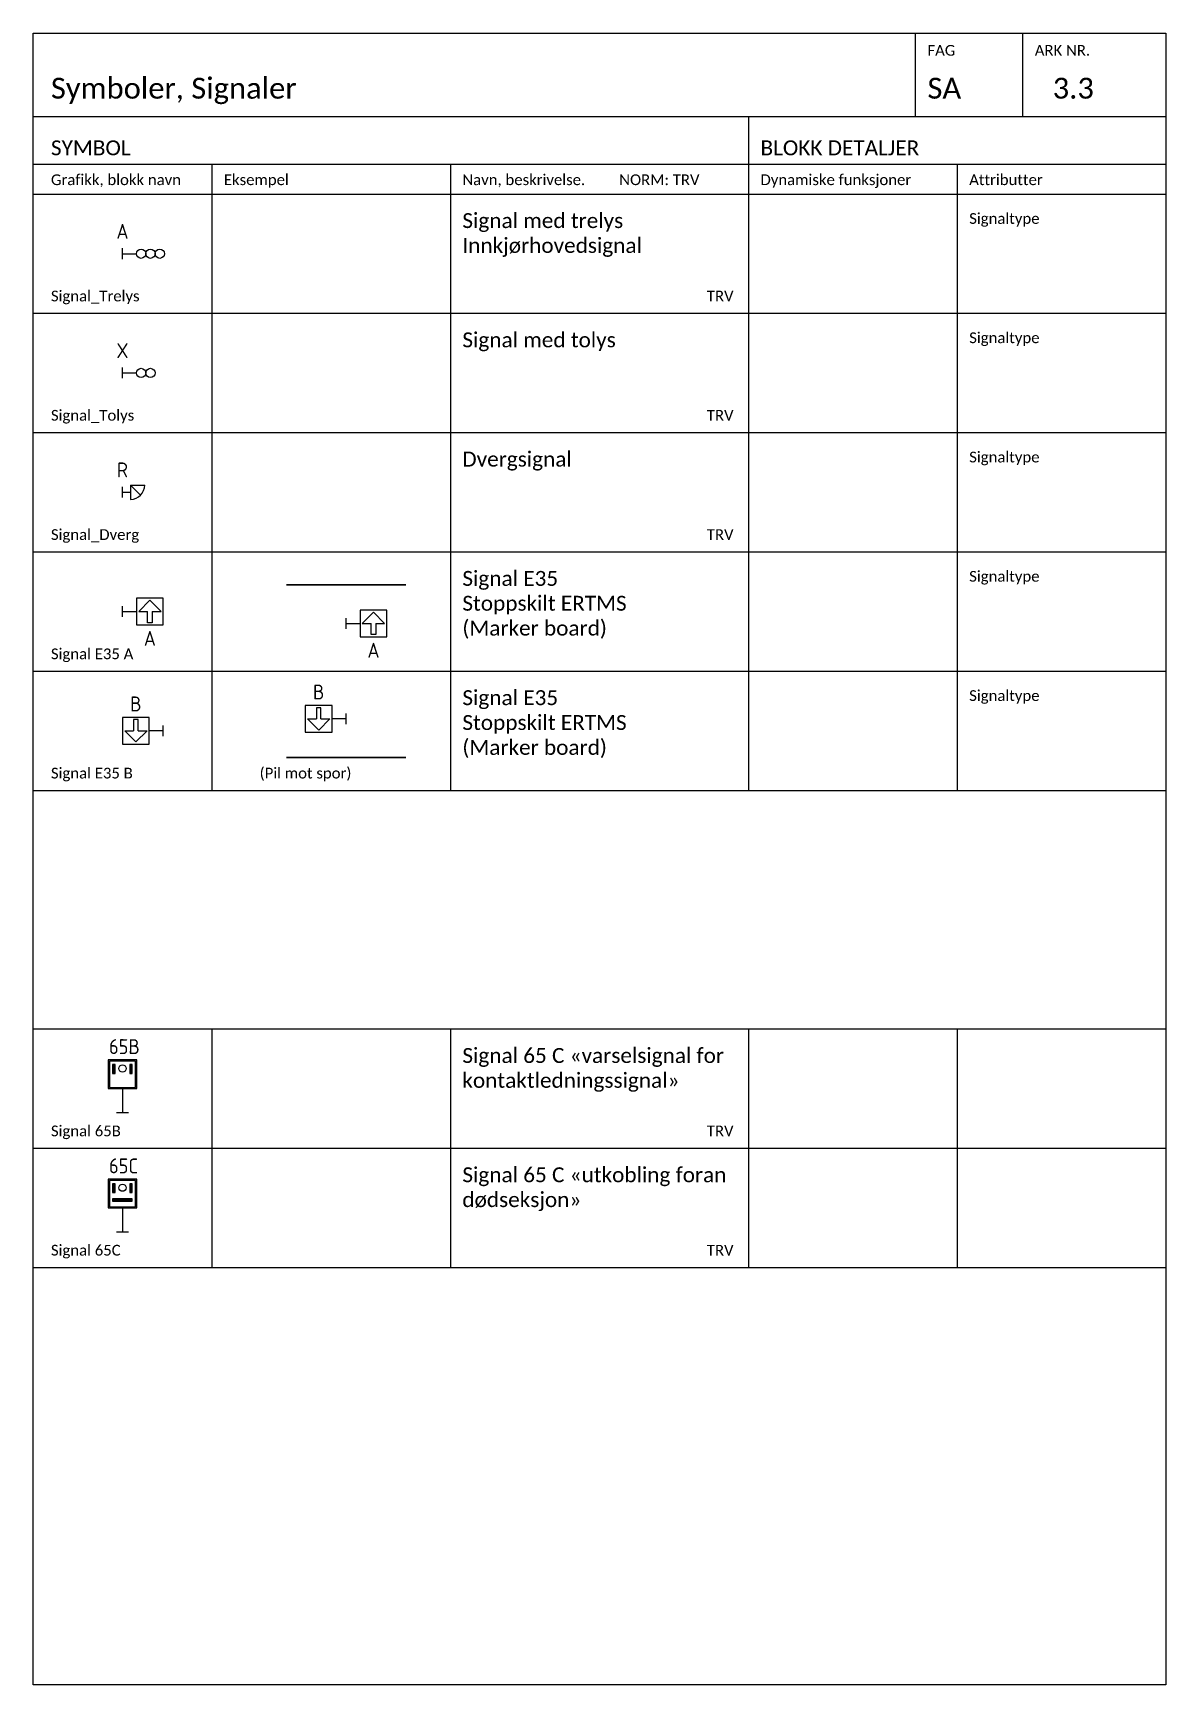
# Paper-space layout '3.3 Symboler' of a CAD drawing. Header units: millimetres. Extents: x 0 to 190, y 0 to 277.
# The model-space entities are those that its viewports show. They can reach past a viewport. Long polylines and large blocks are cut down to what shows.
import ezdxf
from ezdxf.enums import TextEntityAlignment as Align

# ---------------------------------------------------------------- set-up
doc = ezdxf.new("R2010")
doc.units = ezdxf.units.MM
for name, color, linetype in [('JBTEH_ATT_Tekst', 2, 'Continuous'), ('JBTEH_Komponenter', 4, 'Continuous'), ('RAMME', 5, 'Continuous'), ('RAMME SYMBOLER', 4, 'Continuous'), ('RAMME TEKST', 7, 'Continuous')]:
    doc.layers.add(name, color=color, linetype=linetype)
doc.layers.add('JBTEH_KTL_Sort', color=7, linetype='Continuous', lineweight=35)
doc.styles.add('Calibri', font='calibri.ttf')
doc.styles.add('ISO25', font='isocp.shx', dxfattribs={"width": 0.9, "height": 2.5})

# ---------------------------------------------------------------- blocks, each defined once
blk = doc.blocks.new('Signal_Trelys')
for p, q in [((0, -0.9), (0, 0.9)), ((0, 0), (2.34375, 0))]:
    blk.add_line(p, q)
for centre in [(3.125, 0), (4.6875, 0), (6.25, 0)]:
    blk.add_circle(centre, 0.78125)
at = {"layer": 'JBTEH_ATT_Tekst', "style": 'ISO25'}
blk.add_attdef('Signaltype', text='', height=2.5, dxfattribs=at).set_placement((0, 2.5), align=Align.CENTER)
blk = doc.blocks.new('Signal_Tolys')
for p, q in [((0, -0.9), (0, 0.9)), ((0, 0), (2.34375, 0))]:
    blk.add_line(p, q)
for centre in [(3.125, 0), (4.6875, 0)]:
    blk.add_circle(centre, 0.78125)
at = {"layer": 'JBTEH_ATT_Tekst', "style": 'ISO25'}
blk.add_attdef('Signaltype', text='', height=2.5, dxfattribs=at).set_placement((0, 2.5), align=Align.CENTER)
blk = doc.blocks.new('Signal_Dverg')
for p, q in [((0, -0.9), (0, 0.9)), ((0, 0), (1.34, 0)), ((1.34, 1.2), (1.34, -1.2)), ((1.34, 1.2), (3.74, 1.2)), ((1.34, 1.2), (3.04, -0.5))]:
    blk.add_line(p, q)
blk.add_arc((1.34, 1.2), 2.4, 270, 0)
at = {"layer": 'JBTEH_ATT_Tekst', "style": 'ISO25'}
blk.add_attdef('Signaltype', text='', height=2.5, dxfattribs=at).set_placement((0, 2.5), align=Align.CENTER)
blk = doc.blocks.new('Signal 65B')
h = blk.add_hatch(color=256)
h.paths.add_polyline_path([(2.2, 8.6), (-2.2, 8.6), (-2.2, 4.2), (2.2, 4.2)], flags=16)
h.paths.add_polyline_path([(2.4, 8.8), (-2.4, 8.8), (-2.4, 4), (2.4, 4)])
h = blk.add_hatch(color=256)
h.paths.add_polyline_path([(-1.65, 6.55), (-1.25, 6.55), (-1.25, 8.05), (-1.65, 8.05)])
h.paths.add_polyline_path([(1.25, 6.55), (1.65, 6.55), (1.65, 8.05), (1.25, 8.05)])
for p, q in [((0, 4), (0, 0)), ((-1, 0), (1, 0))]:
    blk.add_line(p, q)
for points in [[(2.4, 8.8), (-2.4, 8.8), (-2.4, 4), (2.4, 4)], [(2.2, 8.6), (-2.2, 8.6), (-2.2, 4.2), (2.2, 4.2)], [(-1.65, 6.55), (-1.25, 6.55), (-1.25, 8.05), (-1.65, 8.05)], [(1.25, 6.55), (1.65, 6.55), (1.65, 8.05), (1.25, 8.05)]]:
    blk.add_lwpolyline(points, close=True)
blk.add_circle((0, 7.375), 0.6)
at = {"color": 2, "style": 'ISO25'}
blk.add_text('65B', height=2.5, rotation=359.73888, dxfattribs=at).set_placement((-2.271, 9.8))
blk = doc.blocks.new('Signal 65C')
h = blk.add_hatch(color=256)
h.paths.add_polyline_path([(2.2, 8.6), (-2.2, 8.6), (-2.2, 4.2), (2.2, 4.2)], flags=16)
h.paths.add_polyline_path([(2.4, 8.8), (-2.4, 8.8), (-2.4, 4), (2.4, 4)])
h = blk.add_hatch(color=256)
h.paths.add_polyline_path([(-1.65, 6.55), (-1.25, 6.55), (-1.25, 8.05), (-1.65, 8.05)])
h.paths.add_polyline_path([(1.25, 6.55), (1.65, 6.55), (1.65, 8.05), (1.25, 8.05)])
blk.add_hatch(color=256).paths.add_polyline_path([(-1.65, 5.1), (1.65, 5.1), (1.65, 5.5), (-1.65, 5.5)])
for p, q in [((0, 4), (0, 0)), ((-1, 0), (1, 0))]:
    blk.add_line(p, q)
for points in [[(2.4, 8.8), (-2.4, 8.8), (-2.4, 4), (2.4, 4)], [(2.2, 8.6), (-2.2, 8.6), (-2.2, 4.2), (2.2, 4.2)], [(-1.65, 6.55), (-1.25, 6.55), (-1.25, 8.05), (-1.65, 8.05)], [(1.25, 6.55), (1.65, 6.55), (1.65, 8.05), (1.25, 8.05)], [(-1.65, 5.1), (1.65, 5.1), (1.65, 5.5), (-1.65, 5.5)]]:
    blk.add_lwpolyline(points, close=True)
blk.add_circle((0, 7.375), 0.6)
at = {"color": 2, "style": 'ISO25'}
blk.add_text('65C', height=2.5, rotation=359.73888, dxfattribs=at).set_placement((-2.271, 9.8))
blk = doc.blocks.new('Signal E35 B')
for p, q in [((0, 0), (-2.34375, 0)), ((0, -0.9), (0, 0.9)), ((-6.46875, 0), (-4.96875, 0)), ((-6.46875, 0), (-4.59375, -1.875)), ((-4.59375, -1.875), (-2.71875, 0)), ((-4.21875, 0), (-2.71875, 0))]:
    blk.add_line(p, q)
blk.add_lwpolyline([(-6.84375, -2.25), (-2.34375, -2.25), (-2.34375, 2.25), (-6.84375, 2.25)], close=True)
blk.add_lwpolyline([(-4.21875, 0), (-4.21875, 1.875), (-4.96875, 1.875), (-4.96875, 0)])
at = {"layer": 'JBTEH_ATT_Tekst', "style": 'ISO25'}
blk.add_attdef('Signaltype', text='', height=2.5, dxfattribs=at).set_placement((-4.59375, 3.25), align=Align.CENTER)
blk = doc.blocks.new('Signal E35 A')
for p, q in [((0, -0.9), (0, 0.9)), ((0, 0), (2.34375, 0)), ((2.71875, 0), (4.59375, 1.875)), ((4.59375, 1.875), (6.46875, 0)), ((2.71875, 0), (4.21875, 0)), ((4.96875, 0), (6.46875, 0))]:
    blk.add_line(p, q)
blk.add_lwpolyline([(2.34375, -2.25), (6.84375, -2.25), (6.84375, 2.25), (2.34375, 2.25)], close=True)
blk.add_lwpolyline([(4.96875, 0), (4.96875, -1.875), (4.21875, -1.875), (4.21875, 0)])
at = {"layer": 'JBTEH_ATT_Tekst', "style": 'ISO25'}
blk.add_attdef('Signaltype', text='', height=2.5, dxfattribs=at).set_placement((4.59375, -5.75), align=Align.CENTER)

msp = doc.modelspace()

# ---------------------------------------------------------------- linework, layer by layer
at = {"layer": 'JBTEH_KTL_Sort'}
for points in [[(482.5, -429.5), (462.5, -429.5)], [(482.5, -458.5), (462.5, -458.5)]]:
    msp.add_lwpolyline(points, dxfattribs=at)
at = {"layer": 'RAMME'}
msp.add_line((420, -351), (610, -351), dxfattribs=at)
msp.add_lwpolyline([(610, -614), (420, -614), (420, -337), (610, -337)], close=True, dxfattribs=at)
at = {"layer": 'RAMME SYMBOLER'}
for p, q in [((568, -351), (568, -337)), ((586, -351), (586, -337)), ((540, -351), (540, -464)), ((420, -359), (610, -359)), ((450, -359), (450, -464)), ((490, -359), (490, -464)), ((575, -359), (575, -464)), ((420, -364), (610, -364)), ((420, -384), (610, -384)), ((420, -404), (610, -404)), ((420, -424), (610, -424)), ((420, -444), (610, -444)), ((420, -464), (610, -464)), ((420, -504), (610, -504)), ((450, -504), (450, -544)), ((490, -504), (490, -544)), ((540, -504), (540, -544)), ((575, -504), (575, -544)), ((420, -524), (610, -524)), ((420, -544), (610, -544)), ((420, -544), (610, -544))]:
    msp.add_line(p, q, dxfattribs=at)

# ---------------------------------------------------------------- block references
at = {"layer": 'JBTEH_Komponenter'}
for name, p, values in [('Signal_Trelys', (435, -374), {'Signaltype': 'A'}), ('Signal_Tolys', (435, -394), {'Signaltype': 'X'}), ('Signal_Dverg', (435, -414), {'Signaltype': 'R'}), ('Signal E35 A', (435, -434), {'Signaltype': 'A'}), ('Signal E35 A', (472.5, -436), {'Signaltype': 'A'}), ('Signal E35 B', (441.84, -454), {'Signaltype': 'B'}), ('Signal E35 B', (472.5, -452), {'Signaltype': 'B'})]:
    msp.add_blockref(name, p, dxfattribs=at).add_auto_attribs(values)
for name, p in [('Signal 65B', (435, -518)), ('Signal 65C', (435, -538))]:
    msp.add_blockref(name, p, dxfattribs=at)

# ---------------------------------------------------------------- texts
at = {"layer": 'RAMME TEKST', "linetype": 'ByBlock', "style": 'Calibri'}
for s, height, p in [('FAG', 1.8, (570, -340.8)), ('ARK NR.', 1.8, (588, -340.8)), ('Symboler, Signaler', 3.5, (423, -348)), ('SA', 3.5, (570, -348)), ('3.3', 3.5, (591, -348)), ('SYMBOL', 2.5, (423, -357.5)), ('BLOKK DETALJER', 2.5, (542, -357.5)), ('Grafikk, blokk navn', 1.8, (423, -362.5)), ('Eksempel', 1.8, (452, -362.5)), ('Navn, beskrivelse.         NORM: TRV', 1.8, (492, -362.5)), ('Dynamiske funksjoner', 1.8, (542, -362.5)), ('Attributter', 1.8, (577, -362.5)), ('Signaltype', 1.8, (577, -369)), ('Signal_Trelys ', 1.8, (423, -382)), ('TRV', 1.8, (533, -382)), ('Signaltype', 1.8, (577, -389)), ('Signal_Tolys ', 1.8, (423, -402)), ('TRV', 1.8, (533, -402)), ('Signaltype', 1.8, (577, -409)), ('Signal_Dverg', 1.8, (423, -422)), ('TRV', 1.8, (533, -422)), ('Signaltype', 1.8, (577, -429)), ('Signal E35 A', 1.8, (423, -442)), ('Signaltype', 1.8, (577, -449)), ('Signal E35 B', 1.8, (423, -462)), ('(Pil mot spor)', 1.8, (458, -462)), ('Signal 65B ', 1.8, (423, -522)), ('TRV', 1.8, (533, -522)), ('Signal 65C', 1.8, (423, -542)), ('TRV', 1.8, (533, -542))]:
    msp.add_text(s, height=height, dxfattribs=at).set_placement(p)
at = {"layer": 'RAMME TEKST', "linetype": 'ByBlock', "char_height": 2.5, "width": 46, "attachment_point": 1, "style": 'Calibri'}
for s, insert in [('Signal med trelys\\PInnkjørhovedsignal', (492, -367.2)), ('Signal med tolys', (492, -387.2)), ('Dvergsignal', (492, -407.2)), ('Signal E35\\PStoppskilt ERTMS\\P(Marker board)', (492, -427.2)), ('Signal E35\\PStoppskilt ERTMS\\P(Marker board)', (492, -447.2)), ('Signal 65 C «varselsignal for kontaktledningssignal»', (492, -507.2)), ('Signal 65 C «utkobling foran dødseksjon»', (492, -527.2))]:
    msp.add_mtext(s, dxfattribs=dict(at, insert=insert))

psp = doc.layouts.new('3.3 Symboler')

# ---------------------------------------------------------------- viewports
at = {"layer": 'RAMME'}
psp.add_viewport(center=(95, 138.5), size=(190, 277), view_center_point=(515, -475.5), view_height=277, dxfattribs=at)

doc.saveas('drawing.dxf')
